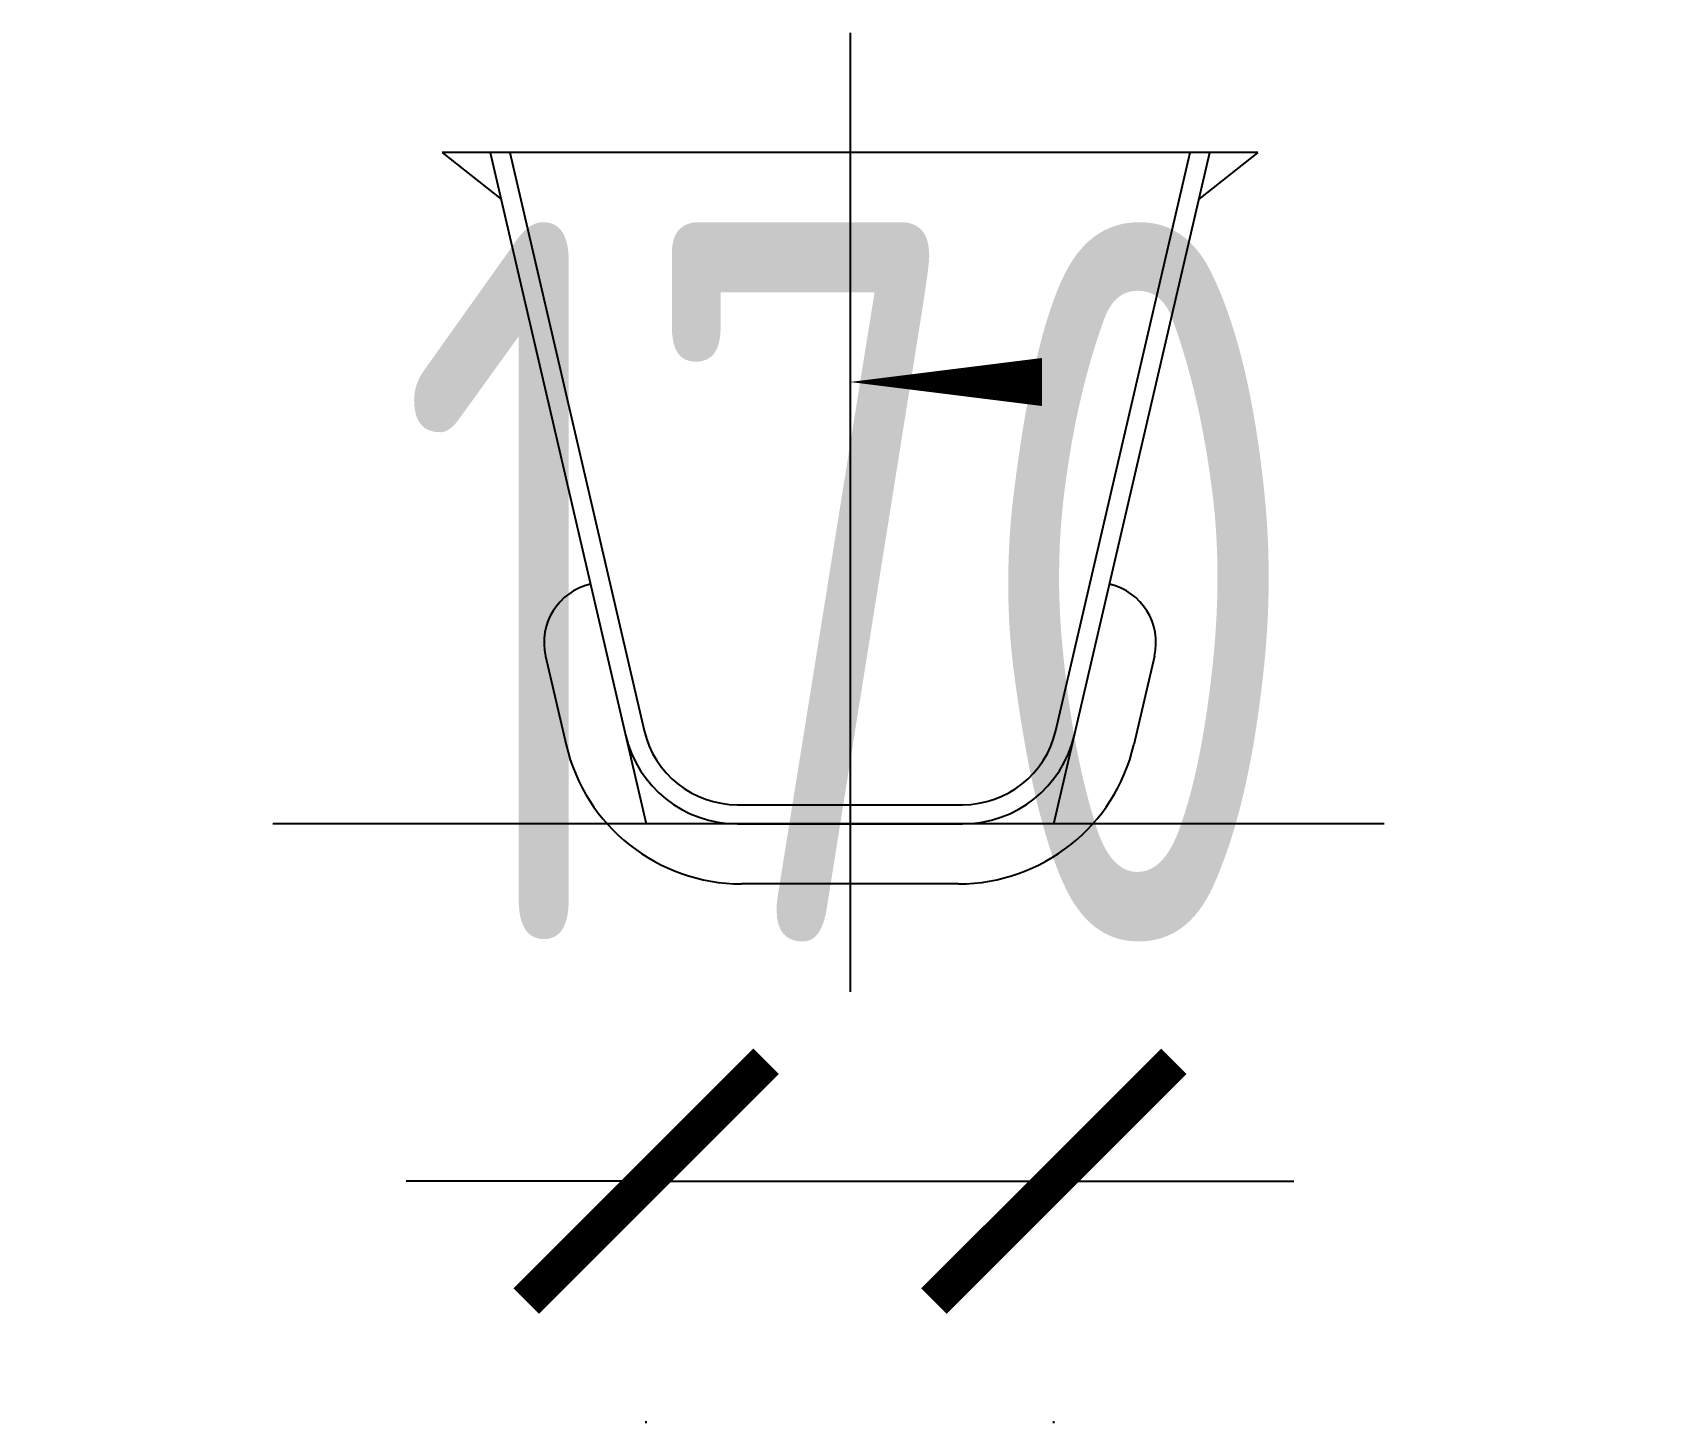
# Model space of a CAD drawing. Extents: x -149716 to 104715, y -26828 to 33500.
# Drawn here: x -149716 to -149035, y 5354 to 5934 of the extents above; entities that cross this region are included whole.
import ezdxf

# ---------------------------------------------------------------- set-up
doc = ezdxf.new("R2010")
doc.units = 0
doc.header["$LTSCALE"] = 1000
doc.linetypes.add('CENTER', pattern=[50.8, 31.75, -6.35, 6.35, -6.35])
doc.layers.get('0').update_dxf_attribs({"linetype": 'CONTINUOUS'})
doc.layers.get('Defpoints').update_dxf_attribs({"color": 250, "linetype": 'CONTINUOUS'})
doc.layers.add('01', color=1, linetype='CONTINUOUS', lineweight=25)
doc.layers.add('DIM', color=3, linetype='CONTINUOUS', lineweight=0)
for name, color, linetype in [('02', 2, 'CONTINUOUS'), ('06', 6, 'CENTER'), ('07', 7, 'CONTINUOUS')]:
    doc.layers.add(name, color=color, linetype=linetype)
doc.styles.add('TSSD_Dimension', font='tssdeng.shx', dxfattribs={"width": 0.7, "bigfont": 'hztxt.shx'})
doc.dimstyles.new('TSSD_100_100', dxfattribs={"dimtxt": 300, "dimasz": 100, "dimexe": 100, "dimexo": 250, "dimgap": 100, "dimtad": 1, "dimdec": 0, "dimzin": 0, "dimdsep": 46, "dimtxsty": 'TSSD_Dimension', "dimblk": 'ARCHTICK', "dimblk1": 'ARCHTICK', "dimblk2": 'ARCHTICK', "dimcen": 0, "dimdle": 100, "dimclrt": 7, "dimadec": 0, "dimazin": 0, "dimtfac": 1, "dimtdec": 0, "dimtix": 1, "dimtmove": 2, "dimatfit": 3, "dimfxl": 1, "dimtolj": 1, "dimtzin": 0, "dimarcsym": 0})

# ---------------------------------------------------------------- blocks, each defined once
blk = doc.blocks.new('_ArchTick')
at = {"color": 0, "linetype": 'ByBlock', "const_width": 0.15}
blk.add_lwpolyline([(-0.5, -0.5), (0.5, 0.5)], dxfattribs=at)
blk = doc.blocks.new('*D603')
at = {"layer": 'Defpoints', "color": 0, "transparency": 16777216}
for p in [(-149460.67, 5603.69), (-149290.67, 5603.69), (-149290.67, 5454.66)]:
    blk.add_point(p, dxfattribs=at)
at = {"layer": 'DIM', "color": 0, "lineweight": -2, "transparency": 16777216}
for p, q in [((-149460.67, 5454.66), (-149560.67, 5454.66)), ((-149460.67, 5454.66), (-149290.67, 5454.66)), ((-149290.67, 5454.66), (-149190.67, 5454.66)), ((-149460.67, 5353.69), (-149460.67, 5354.66)), ((-149290.67, 5353.69), (-149290.67, 5354.66))]:
    blk.add_line(p, q, dxfattribs=at)
at = {"layer": 'DIM', "color": 0, "lineweight": -2, "transparency": 16777216, "xscale": 100, "yscale": 100, "zscale": 100}
blk.add_blockref('_ArchTick', (-149460.67, 5454.66), dxfattribs=at)
at = {"layer": 'DIM', "color": 0, "lineweight": -2, "transparency": 16777216, "xscale": 100, "yscale": 100, "zscale": 100, "rotation": 180}
blk.add_blockref('_ArchTick', (-149290.67, 5454.66), dxfattribs=at)
at = {"layer": 'DIM', "color": 7, "transparency": 16777216, "insert": (-149375.67, 5704.66), "char_height": 300, "attachment_point": 5, "style": 'TSSD_Dimension'}
blk.add_mtext('\\A1;170', dxfattribs=at)

msp = doc.modelspace()

# ---------------------------------------------------------------- linework, layer by layer
msp.add_line((-149152.97322, 5603.69426), (-149616.25313, 5603.69426))
at = {"layer": '01'}
for p, q in [((-149205.66799, 5883.69426), (-149545.66799, 5883.69426)), ((-149545.66799, 5883.69426), (-149521.1454, 5864.21231)), ((-149205.66799, 5883.69426), (-149230.19059, 5864.21231)), ((-149502.58147, 5673.68859), (-149494.00285, 5636.73453)), ((-149248.75452, 5673.68859), (-149257.33314, 5636.73453)), ((-149330.39043, 5578.69426), (-149420.94556, 5578.69426))]:
    msp.add_line(p, q, dxfattribs=at)
for centre, radius, start, end in [((-149478.22904, 5679.34183), 25, 103.0693179, 193.0693179), ((-149273.10695, 5679.34183), 25, 346.9306821, 76.9306821), ((-149420.94556, 5653.69426), 75, 193.0693179, 270), ((-149330.39043, 5653.69426), 75, 270, 346.9306821)]:
    msp.add_arc(centre, radius, start, end, dxfattribs=at)
at = {"layer": '02'}
for p, q in [((-149525.66799, 5883.69426), (-149460.66799, 5603.69426)), ((-149290.66799, 5603.69426), (-149225.66799, 5883.69426)), ((-149422.53445, 5603.69426), (-149328.80153, 5603.69426))]:
    msp.add_line(p, q, dxfattribs=at)
msp.add_lwpolyline([(-149517.45526, 5883.69426), (-149461.49834, 5642.64907, 0.348876328), (-149422.53445, 5611.69426), (-149328.80153, 5611.69426, 0.348876328), (-149289.83764, 5642.64907), (-149233.88073, 5883.69426)], format="xyb", dxfattribs=at)
for centre, start, end in [((-149422.53445, 5651.69426), 193.0693179, 270), ((-149328.80153, 5651.69426), 270, 346.9306821)]:
    msp.add_arc(centre, 48, start, end, dxfattribs=at)
at = {"layer": '06', "ltscale": 0.1}
msp.add_line((-149375.66799, 5933.69426), (-149375.66799, 5533.69426), dxfattribs=at)
at = {"layer": '07'}
msp.add_lwpolyline([(-149375.66799, 5788.00296, 0, 20, 0), (-149295.66799, 5788.00296, 8, 8, 0)], format="xyseb", dxfattribs=at)

# ---------------------------------------------------------------- dimensions: what is measured, and where the dimension line sits
at = {"layer": 'DIM'}
dim = msp.add_linear_dim(base=(-149290.66799, 5454.66352), p1=(-149460.66799, 5603.69426), p2=(-149290.66799, 5603.69426), dimstyle='TSSD_100_100', dxfattribs=at)
dim.commit()
dim.dimension.update_dxf_attribs({"geometry": '*D603', "text_midpoint": (-149375.66799, 5704.66352)})

doc.saveas('drawing.dxf')
